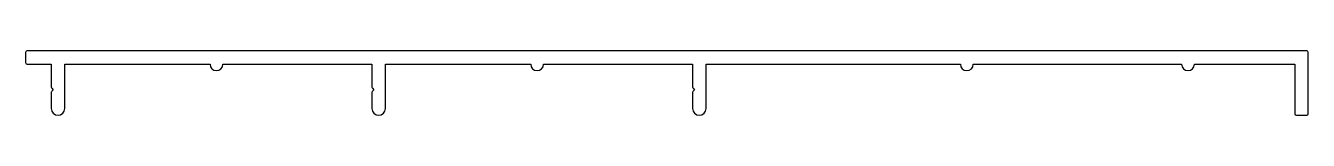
# Model space of a CAD drawing. Extents: x 1347 to 1547, y 881 to 891.
import ezdxf

# ---------------------------------------------------------------- set-up
doc = ezdxf.new("R2010")
doc.units = 0
doc.layers.get('0').update_dxf_attribs({"linetype": 'CONTINUOUS'})

msp = doc.modelspace()

# ---------------------------------------------------------------- linework, layer by layer
for p, q in [((1346.62, 891.17), (1346.62, 889.57)), ((1546.37, 891.42), (1346.87, 891.42)), ((1546.62, 881.57), (1546.62, 891.17)), ((1346.87, 889.32), (1350.62, 889.32)), ((1350.62, 889.32), (1350.62, 885.73)), ((1352.72, 882.37), (1352.72, 889.32)), ((1352.72, 889.32), (1375.37, 889.32)), ((1377.37, 889.32), (1400.62, 889.32)), ((1400.62, 889.32), (1400.62, 885.73)), ((1402.72, 882.37), (1402.72, 889.32)), ((1402.72, 889.32), (1425.37, 889.32)), ((1427.37, 889.32), (1450.62, 889.32)), ((1450.62, 889.32), (1450.62, 885.73)), ((1452.72, 882.37), (1452.72, 889.32)), ((1452.72, 889.32), (1492.37, 889.32)), ((1494.37, 889.32), (1526.87, 889.32)), ((1528.87, 889.32), (1544.52, 889.32)), ((1544.52, 889.32), (1544.52, 881.57)), ((1350.62, 884.92), (1350.62, 882.37)), ((1350.7, 885.55), (1350.92, 885.32)), ((1350.92, 885.32), (1350.7, 885.1)), ((1400.62, 884.92), (1400.62, 882.37)), ((1400.7, 885.55), (1400.92, 885.32)), ((1400.92, 885.32), (1400.7, 885.1)), ((1450.62, 884.92), (1450.62, 882.37)), ((1450.7, 885.55), (1450.92, 885.32)), ((1450.92, 885.32), (1450.7, 885.1)), ((1544.77, 881.32), (1546.37, 881.32))]:
    msp.add_line(p, q)
for centre, radius, start, end in [((1346.87, 891.17), 0.25, 90, 180), ((1546.37, 891.17), 0.25, 0, 90), ((1346.87, 889.57), 0.25, 180, 270), ((1376.37, 889.32), 1, 180, 0), ((1426.37, 889.32), 1, 180, 0), ((1493.37, 889.32), 1, 180, 0), ((1527.87, 889.32), 1, 180, 0), ((1350.87, 885.73), 0.25, 180, 225), ((1350.87, 884.92), 0.25, 135, 180), ((1400.87, 885.73), 0.25, 180, 225), ((1400.87, 884.92), 0.25, 135, 180), ((1450.87, 885.73), 0.25, 180, 225), ((1450.87, 884.92), 0.25, 135, 180), ((1351.67, 882.37), 1.05, 180, 0), ((1401.67, 882.37), 1.05, 180, 0), ((1451.67, 882.37), 1.05, 180, 0), ((1544.77, 881.57), 0.25, 180, 270), ((1546.37, 881.57), 0.25, 270, 0)]:
    msp.add_arc(centre, radius, start, end)

doc.saveas('drawing.dxf')
